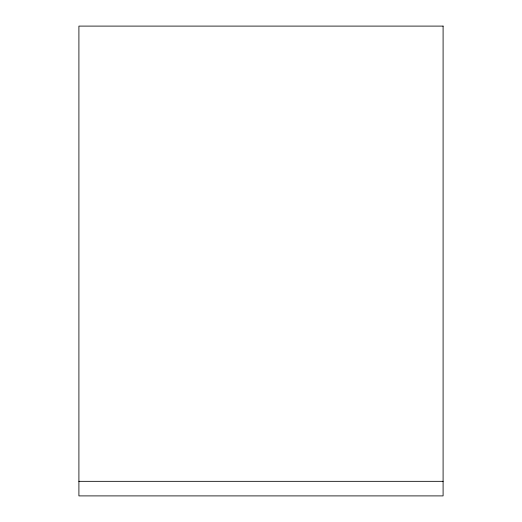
<?xml version="1.0" encoding="UTF-8"?>
<svg xmlns="http://www.w3.org/2000/svg" width="522" height="522" viewBox="0 0 522 522"><rect width="100%" height="100%" fill="white"/><g stroke="black" fill="none" stroke-linecap="round" stroke-linejoin="round"><path stroke-width="0.78" d="M78.907 481.33L443.093 481.33M443.093 26.1L78.907 26.1L78.907 495.9L443.093 495.9L443.093 26.1"/></g></svg>
